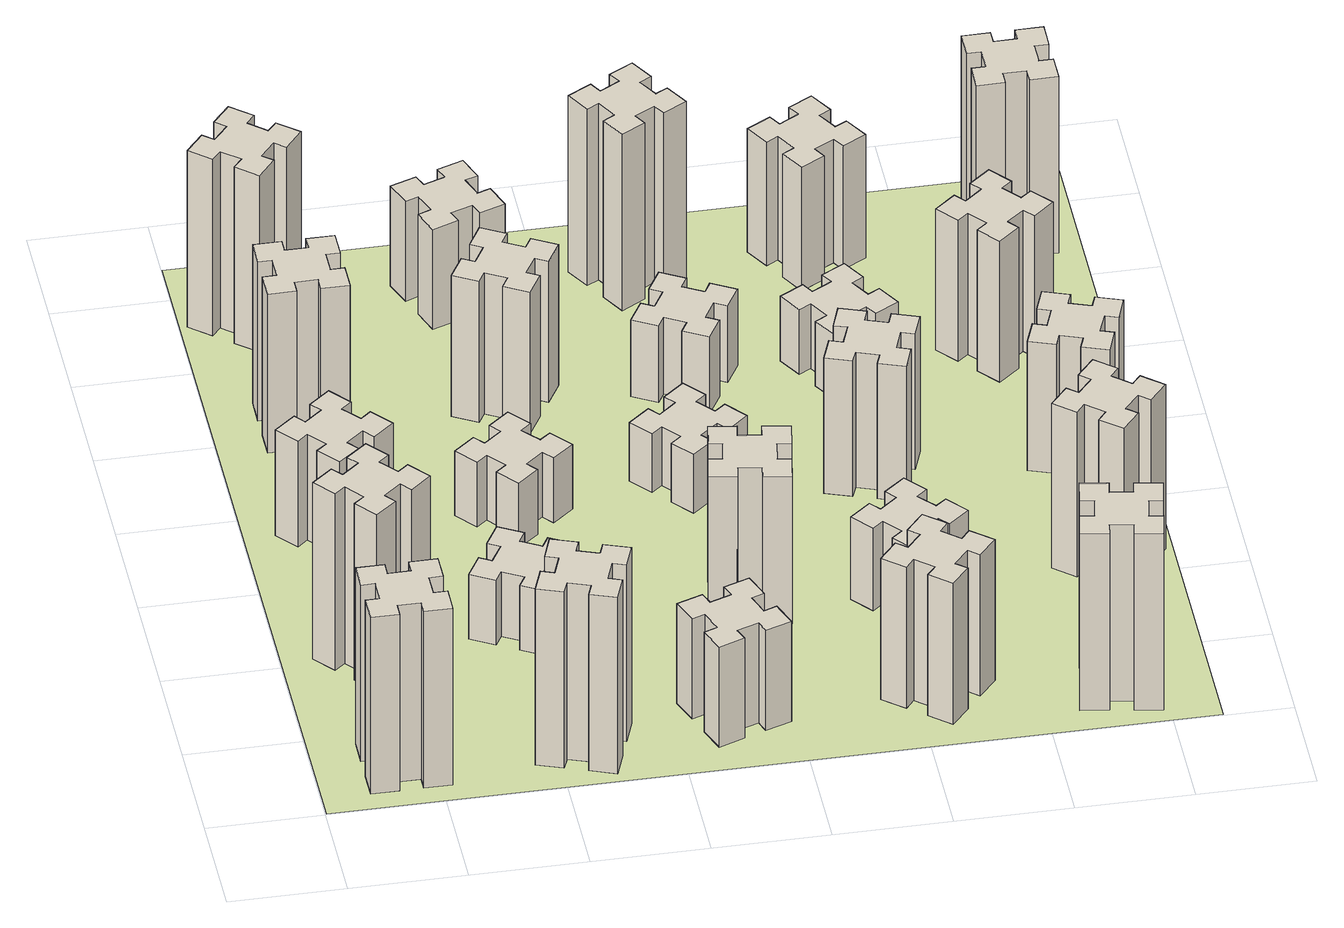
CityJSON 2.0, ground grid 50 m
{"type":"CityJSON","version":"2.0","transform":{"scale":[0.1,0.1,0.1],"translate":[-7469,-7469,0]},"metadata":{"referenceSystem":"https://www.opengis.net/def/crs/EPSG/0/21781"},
"CityObjects":{
"building1":{"type":"Building","attributes":{"class":"1000","function":"1000","usage":"1000","yearOfConstruction":2016,"roofType":"1000","measuredHeight":90,"storeysAboveGround":30,"storeysBelowGround":0},"geometry":[{"type":"Solid","lod":"1","boundaries":[[[[0,1,2,3,4,5,6,7,8,9,10,11,12,13,14,15,16,17,18,19]],[[17,16,20,21]],[[16,15,22,20]],[[15,14,23,22]],[[14,13,24,23]],[[13,12,25,24]],[[12,11,26,25]],[[11,10,27,26]],[[10,9,28,27]],[[9,8,29,28]],[[8,7,30,29]],[[7,6,31,30]],[[6,5,32,31]],[[5,4,33,32]],[[4,3,34,33]],[[3,2,35,34]],[[2,1,36,35]],[[1,0,37,36]],[[0,19,38,37]],[[19,18,39,38]],[[18,17,21,39]],[[24,25,26,27,28,29,30,31,32,33,34,35,36,37,38,39,21,20,22,23]]]]}]},
"building2":{"type":"Building","attributes":{"class":"1000","function":"1000","usage":"1000","yearOfConstruction":2016,"roofType":"1000","measuredHeight":90,"storeysAboveGround":30,"storeysBelowGround":0},"geometry":[{"type":"Solid","lod":"1","boundaries":[[[[40,41,42,43,44,45,46,47,48,49,50,51,52,53,54,55,56,57,58,59]],[[57,56,60,61]],[[56,55,62,60]],[[55,54,63,62]],[[54,53,64,63]],[[53,52,65,64]],[[52,51,66,65]],[[51,50,67,66]],[[50,49,68,67]],[[49,48,69,68]],[[48,47,70,69]],[[47,46,71,70]],[[46,45,72,71]],[[45,44,73,72]],[[44,43,74,73]],[[43,42,75,74]],[[42,41,76,75]],[[41,40,77,76]],[[40,59,78,77]],[[59,58,79,78]],[[58,57,61,79]],[[64,65,66,67,68,69,70,71,72,73,74,75,76,77,78,79,61,60,62,63]]]]}]},
"building3":{"type":"Building","attributes":{"class":"1000","function":"1000","usage":"1000","yearOfConstruction":2016,"roofType":"1000","measuredHeight":54,"storeysAboveGround":30,"storeysBelowGround":0},"geometry":[{"type":"Solid","lod":"1","boundaries":[[[[80,81,82,83,84,85,86,87,88,89,90,91,92,93,94,95,96,97,98,99]],[[97,96,100,101]],[[96,95,102,100]],[[95,94,103,102]],[[94,93,104,103]],[[93,92,105,104]],[[92,91,106,105]],[[91,90,107,106]],[[90,89,108,107]],[[89,88,109,108]],[[88,87,110,109]],[[87,86,111,110]],[[86,85,112,111]],[[85,84,113,112]],[[84,83,114,113]],[[83,82,115,114]],[[82,81,116,115]],[[81,80,117,116]],[[80,99,118,117]],[[99,98,119,118]],[[98,97,101,119]],[[104,105,106,107,108,109,110,111,112,113,114,115,116,117,118,119,101,100,102,103]]]]}]},
"building4":{"type":"Building","attributes":{"class":"1000","function":"1000","usage":"1000","yearOfConstruction":2016,"roofType":"1000","measuredHeight":81,"storeysAboveGround":30,"storeysBelowGround":0},"geometry":[{"type":"Solid","lod":"1","boundaries":[[[[120,121,122,123,124,125,126,127,128,129,130,131,132,133,134,135,136,137,138,139]],[[137,136,140,141]],[[136,135,142,140]],[[135,134,143,142]],[[134,133,144,143]],[[133,132,145,144]],[[132,131,146,145]],[[131,130,147,146]],[[130,129,148,147]],[[129,128,149,148]],[[128,127,150,149]],[[127,126,151,150]],[[126,125,152,151]],[[125,124,153,152]],[[124,123,154,153]],[[123,122,155,154]],[[122,121,156,155]],[[121,120,157,156]],[[120,139,158,157]],[[139,138,159,158]],[[138,137,141,159]],[[144,145,146,147,148,149,150,151,152,153,154,155,156,157,158,159,141,140,142,143]]]]}]},
"building5":{"type":"Building","attributes":{"class":"1000","function":"1000","usage":"1000","yearOfConstruction":2016,"roofType":"1000","measuredHeight":90,"storeysAboveGround":30,"storeysBelowGround":0},"geometry":[{"type":"Solid","lod":"1","boundaries":[[[[160,161,162,163,164,165,166,167,168,169,170,171,172,173,174,175,176,177,178,179]],[[177,176,180,181]],[[176,175,182,180]],[[175,174,183,182]],[[174,173,184,183]],[[173,172,185,184]],[[172,171,186,185]],[[171,170,187,186]],[[170,169,188,187]],[[169,168,189,188]],[[168,167,190,189]],[[167,166,191,190]],[[166,165,192,191]],[[165,164,193,192]],[[164,163,194,193]],[[163,162,195,194]],[[162,161,196,195]],[[161,160,197,196]],[[160,179,198,197]],[[179,178,199,198]],[[178,177,181,199]],[[184,185,186,187,188,189,190,191,192,193,194,195,196,197,198,199,181,180,182,183]]]]}]},
"building6":{"type":"Building","attributes":{"class":"1000","function":"1000","usage":"1000","yearOfConstruction":2016,"roofType":"1000","measuredHeight":90,"storeysAboveGround":30,"storeysBelowGround":0},"geometry":[{"type":"Solid","lod":"1","boundaries":[[[[200,201,202,203,204,205,206,207,208,209,210,211,212,213,214,215,216,217,218,219]],[[217,216,220,221]],[[216,215,222,220]],[[215,214,223,222]],[[214,213,224,223]],[[213,212,225,224]],[[212,211,226,225]],[[211,210,227,226]],[[210,209,228,227]],[[209,208,229,228]],[[208,207,230,229]],[[207,206,231,230]],[[206,205,232,231]],[[205,204,233,232]],[[204,203,234,233]],[[203,202,235,234]],[[202,201,236,235]],[[201,200,237,236]],[[200,219,238,237]],[[219,218,239,238]],[[218,217,221,239]],[[224,225,226,227,228,229,230,231,232,233,234,235,236,237,238,239,221,220,222,223]]]]}]},
"building7":{"type":"Building","attributes":{"class":"1000","function":"1000","usage":"1000","yearOfConstruction":2016,"roofType":"1000","measuredHeight":33,"storeysAboveGround":30,"storeysBelowGround":0},"geometry":[{"type":"Solid","lod":"1","boundaries":[[[[240,241,242,243,244,245,246,247,248,249,250,251,252,253,254,255,256,257,258,259]],[[257,256,260,261]],[[256,255,262,260]],[[255,254,263,262]],[[254,253,264,263]],[[253,252,265,264]],[[252,251,266,265]],[[251,250,267,266]],[[250,249,268,267]],[[249,248,269,268]],[[248,247,270,269]],[[247,246,271,270]],[[246,245,272,271]],[[245,244,273,272]],[[244,243,274,273]],[[243,242,275,274]],[[242,241,276,275]],[[241,240,277,276]],[[240,259,278,277]],[[259,258,279,278]],[[258,257,261,279]],[[264,265,266,267,268,269,270,271,272,273,274,275,276,277,278,279,261,260,262,263]]]]}]},
"building8":{"type":"Building","attributes":{"class":"1000","function":"1000","usage":"1000","yearOfConstruction":2016,"roofType":"1000","measuredHeight":33,"storeysAboveGround":30,"storeysBelowGround":0},"geometry":[{"type":"Solid","lod":"1","boundaries":[[[[280,281,282,283,284,285,286,287,288,289,290,291,292,293,294,295,296,297,298,299]],[[297,296,300,301]],[[296,295,302,300]],[[295,294,303,302]],[[294,293,304,303]],[[293,292,305,304]],[[292,291,306,305]],[[291,290,307,306]],[[290,289,308,307]],[[289,288,309,308]],[[288,287,310,309]],[[287,286,311,310]],[[286,285,312,311]],[[285,284,313,312]],[[284,283,314,313]],[[283,282,315,314]],[[282,281,316,315]],[[281,280,317,316]],[[280,299,318,317]],[[299,298,319,318]],[[298,297,301,319]],[[304,305,306,307,308,309,310,311,312,313,314,315,316,317,318,319,301,300,302,303]]]]}]},
"building9":{"type":"Building","attributes":{"class":"1000","function":"1000","usage":"1000","yearOfConstruction":2016,"roofType":"1000","measuredHeight":51,"storeysAboveGround":30,"storeysBelowGround":0},"geometry":[{"type":"Solid","lod":"1","boundaries":[[[[320,321,322,323,324,325,326,327,328,329,330,331,332,333,334,335,336,337,338,339]],[[337,336,340,341]],[[336,335,342,340]],[[335,334,343,342]],[[334,333,344,343]],[[333,332,345,344]],[[332,331,346,345]],[[331,330,347,346]],[[330,329,348,347]],[[329,328,349,348]],[[328,327,350,349]],[[327,326,351,350]],[[326,325,352,351]],[[325,324,353,352]],[[324,323,354,353]],[[323,322,355,354]],[[322,321,356,355]],[[321,320,357,356]],[[320,339,358,357]],[[339,338,359,358]],[[338,337,341,359]],[[344,345,346,347,348,349,350,351,352,353,354,355,356,357,358,359,341,340,342,343]]]]}]},
"building10":{"type":"Building","attributes":{"class":"1000","function":"1000","usage":"1000","yearOfConstruction":2016,"roofType":"1000","measuredHeight":72,"storeysAboveGround":30,"storeysBelowGround":0},"geometry":[{"type":"Solid","lod":"1","boundaries":[[[[360,361,362,363,364,365,366,367,368,369,370,371,372,373,374,375,376,377,378,379]],[[377,376,380,381]],[[376,375,382,380]],[[375,374,383,382]],[[374,373,384,383]],[[373,372,385,384]],[[372,371,386,385]],[[371,370,387,386]],[[370,369,388,387]],[[369,368,389,388]],[[368,367,390,389]],[[367,366,391,390]],[[366,365,392,391]],[[365,364,393,392]],[[364,363,394,393]],[[363,362,395,394]],[[362,361,396,395]],[[361,360,397,396]],[[360,379,398,397]],[[379,378,399,398]],[[378,377,381,399]],[[384,385,386,387,388,389,390,391,392,393,394,395,396,397,398,399,381,380,382,383]]]]}]},
"building11":{"type":"Building","attributes":{"class":"1000","function":"1000","usage":"1000","yearOfConstruction":2016,"roofType":"1000","measuredHeight":51,"storeysAboveGround":30,"storeysBelowGround":0},"geometry":[{"type":"Solid","lod":"1","boundaries":[[[[400,401,402,403,404,405,406,407,408,409,410,411,412,413,414,415,416,417,418,419]],[[417,416,420,421]],[[416,415,422,420]],[[415,414,423,422]],[[414,413,424,423]],[[413,412,425,424]],[[412,411,426,425]],[[411,410,427,426]],[[410,409,428,427]],[[409,408,429,428]],[[408,407,430,429]],[[407,406,431,430]],[[406,405,432,431]],[[405,404,433,432]],[[404,403,434,433]],[[403,402,435,434]],[[402,401,436,435]],[[401,400,437,436]],[[400,419,438,437]],[[419,418,439,438]],[[418,417,421,439]],[[424,425,426,427,428,429,430,431,432,433,434,435,436,437,438,439,421,420,422,423]]]]}]},
"building12":{"type":"Building","attributes":{"class":"1000","function":"1000","usage":"1000","yearOfConstruction":2016,"roofType":"1000","measuredHeight":75,"storeysAboveGround":30,"storeysBelowGround":0},"geometry":[{"type":"Solid","lod":"1","boundaries":[[[[440,441,442,443,444,445,446,447,448,449,450,451,452,453,454,455,456,457,458,459]],[[457,456,460,461]],[[456,455,462,460]],[[455,454,463,462]],[[454,453,464,463]],[[453,452,465,464]],[[452,451,466,465]],[[451,450,467,466]],[[450,449,468,467]],[[449,448,469,468]],[[448,447,470,469]],[[447,446,471,470]],[[446,445,472,471]],[[445,444,473,472]],[[444,443,474,473]],[[443,442,475,474]],[[442,441,476,475]],[[441,440,477,476]],[[440,459,478,477]],[[459,458,479,478]],[[458,457,461,479]],[[464,465,466,467,468,469,470,471,472,473,474,475,476,477,478,479,461,460,462,463]]]]}]},
"building13":{"type":"Building","attributes":{"class":"1000","function":"1000","usage":"1000","yearOfConstruction":2016,"roofType":"1000","measuredHeight":30,"storeysAboveGround":30,"storeysBelowGround":0},"geometry":[{"type":"Solid","lod":"1","boundaries":[[[[480,481,482,483,484,485,486,487,488,489,490,491,492,493,494,495,496,497,498,499]],[[497,496,500,501]],[[496,495,502,500]],[[495,494,503,502]],[[494,493,504,503]],[[493,492,505,504]],[[492,491,506,505]],[[491,490,507,506]],[[490,489,508,507]],[[489,488,509,508]],[[488,487,510,509]],[[487,486,511,510]],[[486,485,512,511]],[[485,484,513,512]],[[484,483,514,513]],[[483,482,515,514]],[[482,481,516,515]],[[481,480,517,516]],[[480,499,518,517]],[[499,498,519,518]],[[498,497,501,519]],[[504,505,506,507,508,509,510,511,512,513,514,515,516,517,518,519,501,500,502,503]]]]}]},
"building14":{"type":"Building","attributes":{"class":"1000","function":"1000","usage":"1000","yearOfConstruction":2016,"roofType":"1000","measuredHeight":72,"storeysAboveGround":30,"storeysBelowGround":0},"geometry":[{"type":"Solid","lod":"1","boundaries":[[[[520,521,522,523,524,525,526,527,528,529,530,531,532,533,534,535,536,537,538,539]],[[537,536,540,541]],[[536,535,542,540]],[[535,534,543,542]],[[534,533,544,543]],[[533,532,545,544]],[[532,531,546,545]],[[531,530,547,546]],[[530,529,548,547]],[[529,528,549,548]],[[528,527,550,549]],[[527,526,551,550]],[[526,525,552,551]],[[525,524,553,552]],[[524,523,554,553]],[[523,522,555,554]],[[522,521,556,555]],[[521,520,557,556]],[[520,539,558,557]],[[539,538,559,558]],[[538,537,541,559]],[[544,545,546,547,548,549,550,551,552,553,554,555,556,557,558,559,541,540,542,543]]]]}]},
"building15":{"type":"Building","attributes":{"class":"1000","function":"1000","usage":"1000","yearOfConstruction":2016,"roofType":"1000","measuredHeight":39,"storeysAboveGround":30,"storeysBelowGround":0},"geometry":[{"type":"Solid","lod":"1","boundaries":[[[[560,561,562,563,564,565,566,567,568,569,570,571,572,573,574,575,576,577,578,579]],[[577,576,580,581]],[[576,575,582,580]],[[575,574,583,582]],[[574,573,584,583]],[[573,572,585,584]],[[572,571,586,585]],[[571,570,587,586]],[[570,569,588,587]],[[569,568,589,588]],[[568,567,590,589]],[[567,566,591,590]],[[566,565,592,591]],[[565,564,593,592]],[[564,563,594,593]],[[563,562,595,594]],[[562,561,596,595]],[[561,560,597,596]],[[560,579,598,597]],[[579,578,599,598]],[[578,577,581,599]],[[584,585,586,587,588,589,590,591,592,593,594,595,596,597,598,599,581,580,582,583]]]]}]},
"building16":{"type":"Building","attributes":{"class":"1000","function":"1000","usage":"1000","yearOfConstruction":2016,"roofType":"1000","measuredHeight":90,"storeysAboveGround":30,"storeysBelowGround":0},"geometry":[{"type":"Solid","lod":"1","boundaries":[[[[600,601,602,603,604,605,606,607,608,609,610,611,612,613,614,615,616,617,618,619]],[[617,616,620,621]],[[616,615,622,620]],[[615,614,623,622]],[[614,613,624,623]],[[613,612,625,624]],[[612,611,626,625]],[[611,610,627,626]],[[610,609,628,627]],[[609,608,629,628]],[[608,607,630,629]],[[607,606,631,630]],[[606,605,632,631]],[[605,604,633,632]],[[604,603,634,633]],[[603,602,635,634]],[[602,601,636,635]],[[601,600,637,636]],[[600,619,638,637]],[[619,618,639,638]],[[618,617,621,639]],[[624,625,626,627,628,629,630,631,632,633,634,635,636,637,638,639,621,620,622,623]]]]}]},
"building17":{"type":"Building","attributes":{"class":"1000","function":"1000","usage":"1000","yearOfConstruction":2016,"roofType":"1000","measuredHeight":42,"storeysAboveGround":30,"storeysBelowGround":0},"geometry":[{"type":"Solid","lod":"1","boundaries":[[[[640,641,642,643,644,645,646,647,648,649,650,651,652,653,654,655,656,657,658,659]],[[657,656,660,661]],[[656,655,662,660]],[[655,654,663,662]],[[654,653,664,663]],[[653,652,665,664]],[[652,651,666,665]],[[651,650,667,666]],[[650,649,668,667]],[[649,648,669,668]],[[648,647,670,669]],[[647,646,671,670]],[[646,645,672,671]],[[645,644,673,672]],[[644,643,674,673]],[[643,642,675,674]],[[642,641,676,675]],[[641,640,677,676]],[[640,659,678,677]],[[659,658,679,678]],[[658,657,661,679]],[[664,665,666,667,668,669,670,671,672,673,674,675,676,677,678,679,661,660,662,663]]]]}]},
"building18":{"type":"Building","attributes":{"class":"1000","function":"1000","usage":"1000","yearOfConstruction":2016,"roofType":"1000","measuredHeight":69,"storeysAboveGround":30,"storeysBelowGround":0},"geometry":[{"type":"Solid","lod":"1","boundaries":[[[[680,681,682,683,684,685,686,687,688,689,690,691,692,693,694,695,696,697,698,699]],[[697,696,700,701]],[[696,695,702,700]],[[695,694,703,702]],[[694,693,704,703]],[[693,692,705,704]],[[692,691,706,705]],[[691,690,707,706]],[[690,689,708,707]],[[689,688,709,708]],[[688,687,710,709]],[[687,686,711,710]],[[686,685,712,711]],[[685,684,713,712]],[[684,683,714,713]],[[683,682,715,714]],[[682,681,716,715]],[[681,680,717,716]],[[680,699,718,717]],[[699,698,719,718]],[[698,697,701,719]],[[704,705,706,707,708,709,710,711,712,713,714,715,716,717,718,719,701,700,702,703]]]]}]},
"building19":{"type":"Building","attributes":{"class":"1000","function":"1000","usage":"1000","yearOfConstruction":2016,"roofType":"1000","measuredHeight":33,"storeysAboveGround":30,"storeysBelowGround":0},"geometry":[{"type":"Solid","lod":"1","boundaries":[[[[720,721,722,723,724,725,726,727,728,729,730,731,732,733,734,735,736,737,738,739]],[[737,736,740,741]],[[736,735,742,740]],[[735,734,743,742]],[[734,733,744,743]],[[733,732,745,744]],[[732,731,746,745]],[[731,730,747,746]],[[730,729,748,747]],[[729,728,749,748]],[[728,727,750,749]],[[727,726,751,750]],[[726,725,752,751]],[[725,724,753,752]],[[724,723,754,753]],[[723,722,755,754]],[[722,721,756,755]],[[721,720,757,756]],[[720,739,758,757]],[[739,738,759,758]],[[738,737,741,759]],[[744,745,746,747,748,749,750,751,752,753,754,755,756,757,758,759,741,740,742,743]]]]}]},
"building20":{"type":"Building","attributes":{"class":"1000","function":"1000","usage":"1000","yearOfConstruction":2016,"roofType":"1000","measuredHeight":90,"storeysAboveGround":30,"storeysBelowGround":0},"geometry":[{"type":"Solid","lod":"1","boundaries":[[[[760,761,762,763,764,765,766,767,768,769,770,771,772,773,774,775,776,777,778,779]],[[777,776,780,781]],[[776,775,782,780]],[[775,774,783,782]],[[774,773,784,783]],[[773,772,785,784]],[[772,771,786,785]],[[771,770,787,786]],[[770,769,788,787]],[[769,768,789,788]],[[768,767,790,789]],[[767,766,791,790]],[[766,765,792,791]],[[765,764,793,792]],[[764,763,794,793]],[[763,762,795,794]],[[762,761,796,795]],[[761,760,797,796]],[[760,779,798,797]],[[779,778,799,798]],[[778,777,781,799]],[[784,785,786,787,788,789,790,791,792,793,794,795,796,797,798,799,781,780,782,783]]]]}]},
"building21":{"type":"Building","attributes":{"class":"1000","function":"1000","usage":"1000","yearOfConstruction":2016,"roofType":"1000","measuredHeight":63,"storeysAboveGround":30,"storeysBelowGround":0},"geometry":[{"type":"Solid","lod":"1","boundaries":[[[[800,801,802,803,804,805,806,807,808,809,810,811,812,813,814,815,816,817,818,819]],[[817,816,820,821]],[[816,815,822,820]],[[815,814,823,822]],[[814,813,824,823]],[[813,812,825,824]],[[812,811,826,825]],[[811,810,827,826]],[[810,809,828,827]],[[809,808,829,828]],[[808,807,830,829]],[[807,806,831,830]],[[806,805,832,831]],[[805,804,833,832]],[[804,803,834,833]],[[803,802,835,834]],[[802,801,836,835]],[[801,800,837,836]],[[800,819,838,837]],[[819,818,839,838]],[[818,817,821,839]],[[824,825,826,827,828,829,830,831,832,833,834,835,836,837,838,839,821,820,822,823]]]]}]},
"building22":{"type":"Building","attributes":{"class":"1000","function":"1000","usage":"1000","yearOfConstruction":2016,"roofType":"1000","measuredHeight":84,"storeysAboveGround":30,"storeysBelowGround":0},"geometry":[{"type":"Solid","lod":"1","boundaries":[[[[840,841,842,843,844,845,846,847,848,849,850,851,852,853,854,855,856,857,858,859]],[[857,856,860,861]],[[856,855,862,860]],[[855,854,863,862]],[[854,853,864,863]],[[853,852,865,864]],[[852,851,866,865]],[[851,850,867,866]],[[850,849,868,867]],[[849,848,869,868]],[[848,847,870,869]],[[847,846,871,870]],[[846,845,872,871]],[[845,844,873,872]],[[844,843,874,873]],[[843,842,875,874]],[[842,841,876,875]],[[841,840,877,876]],[[840,859,878,877]],[[859,858,879,878]],[[858,857,861,879]],[[864,865,866,867,868,869,870,871,872,873,874,875,876,877,878,879,861,860,862,863]]]]}]},
"building23":{"type":"Building","attributes":{"class":"1000","function":"1000","usage":"1000","yearOfConstruction":2016,"roofType":"1000","measuredHeight":66,"storeysAboveGround":30,"storeysBelowGround":0},"geometry":[{"type":"Solid","lod":"1","boundaries":[[[[880,881,882,883,884,885,886,887,888,889,890,891,892,893,894,895,896,897,898,899]],[[897,896,900,901]],[[896,895,902,900]],[[895,894,903,902]],[[894,893,904,903]],[[893,892,905,904]],[[892,891,906,905]],[[891,890,907,906]],[[890,889,908,907]],[[889,888,909,908]],[[888,887,910,909]],[[887,886,911,910]],[[886,885,912,911]],[[885,884,913,912]],[[884,883,914,913]],[[883,882,915,914]],[[882,881,916,915]],[[881,880,917,916]],[[880,899,918,917]],[[899,898,919,918]],[[898,897,901,919]],[[904,905,906,907,908,909,910,911,912,913,914,915,916,917,918,919,901,900,902,903]]]]}]},
"building24":{"type":"Building","attributes":{"class":"1000","function":"1000","usage":"1000","yearOfConstruction":2016,"roofType":"1000","measuredHeight":72,"storeysAboveGround":30,"storeysBelowGround":0},"geometry":[{"type":"Solid","lod":"1","boundaries":[[[[920,921,922,923,924,925,926,927,928,929,930,931,932,933,934,935,936,937,938,939]],[[937,936,940,941]],[[936,935,942,940]],[[935,934,943,942]],[[934,933,944,943]],[[933,932,945,944]],[[932,931,946,945]],[[931,930,947,946]],[[930,929,948,947]],[[929,928,949,948]],[[928,927,950,949]],[[927,926,951,950]],[[926,925,952,951]],[[925,924,953,952]],[[924,923,954,953]],[[923,922,955,954]],[[922,921,956,955]],[[921,920,957,956]],[[920,939,958,957]],[[939,938,959,958]],[[938,937,941,959]],[[944,945,946,947,948,949,950,951,952,953,954,955,956,957,958,959,941,940,942,943]]]]}]},
"building25":{"type":"Building","attributes":{"class":"1000","function":"1000","usage":"1000","yearOfConstruction":2016,"roofType":"1000","measuredHeight":90,"storeysAboveGround":30,"storeysBelowGround":0},"geometry":[{"type":"Solid","lod":"1","boundaries":[[[[960,961,962,963,964,965,966,967,968,969,970,971,972,973,974,975,976,977,978,979]],[[977,976,980,981]],[[976,975,982,980]],[[975,974,983,982]],[[974,973,984,983]],[[973,972,985,984]],[[972,971,986,985]],[[971,970,987,986]],[[970,969,988,987]],[[969,968,989,988]],[[968,967,990,989]],[[967,966,991,990]],[[966,965,992,991]],[[965,964,993,992]],[[964,963,994,993]],[[963,962,995,994]],[[962,961,996,995]],[[961,960,997,996]],[[960,979,998,997]],[[979,978,999,998]],[[978,977,981,999]],[[984,985,986,987,988,989,990,991,992,993,994,995,996,997,998,999,981,980,982,983]]]]}]},
"landuse1":{"type":"LandUse","attributes":{"name":"plot1","function":"1010"},"geometry":[{"type":"MultiSurface","lod":"1","boundaries":[[[1000,1001,1002,1003]]]}]}
},
"vertices":[
[265,325,0],[265,225,0],[205,225,0],[205,105,0],[325,105,0],[325,165,0],[425,165,0],[425,105,0],[545,105,0],[545,225,0],[485,225,0],[485,325,0],[545,325,0],[545,445,0],[425,445,0],[425,385,0],[325,385,0],[325,445,0],[205,445,0],[205,325,0],[325,385,900],[325,445,900],[425,385,900],[425,445,900],[545,445,900],[545,325,900],[485,325,900],[485,225,900],[545,225,900],[545,105,900],[425,105,900],[425,165,900],[325,165,900],[325,105,900],[205,105,900],[205,225,900],[265,225,900],[265,325,900],[205,325,900],[205,445,900],
[492,1048,0],[427,1124,0],[473,1163,0],[396,1255,0],[304,1178,0],[343,1132,0],[266,1067,0],[228,1113,0],[136,1036,0],[213,944,0],[259,983,0],[323,906,0],[277,868,0],[354,776,0],[446,853,0],[408,899,0],[484,963,0],[523,917,0],[615,994,0],[538,1086,0],[484,963,900],[523,917,900],[408,899,900],[446,853,900],[354,776,900],[277,868,900],[323,906,900],[259,983,900],[213,944,900],[136,1036,900],[228,1113,900],[266,1067,900],[343,1132,900],[304,1178,900],[396,1255,900],[473,1163,900],[427,1124,900],[492,1048,900],[538,1086,900],[615,994,900],
[492,1888,0],[427,1964,0],[473,2003,0],[396,2095,0],[304,2018,0],[343,1972,0],[266,1907,0],[228,1953,0],[136,1876,0],[213,1784,0],[259,1823,0],[323,1746,0],[277,1708,0],[354,1616,0],[446,1693,0],[408,1739,0],[484,1803,0],[523,1757,0],[615,1834,0],[538,1926,0],[484,1803,540],[523,1757,540],[408,1739,540],[446,1693,540],[354,1616,540],[277,1708,540],[323,1746,540],[259,1823,540],[213,1784,540],[136,1876,540],[228,1953,540],[266,1907,540],[343,1972,540],[304,2018,540],[396,2095,540],[473,2003,540],[427,1964,540],[492,1888,540],[538,1926,540],[615,1834,540],
[485,2545,0],[485,2645,0],[545,2645,0],[545,2765,0],[425,2765,0],[425,2705,0],[325,2705,0],[325,2765,0],[205,2765,0],[205,2645,0],[265,2645,0],[265,2545,0],[205,2545,0],[205,2425,0],[325,2425,0],[325,2485,0],[425,2485,0],[425,2425,0],[545,2425,0],[545,2545,0],[425,2485,810],[425,2425,810],[325,2485,810],[325,2425,810],[205,2425,810],[205,2545,810],[265,2545,810],[265,2645,810],[205,2645,810],[205,2765,810],[325,2765,810],[325,2705,810],[425,2705,810],[425,2765,810],[545,2765,810],[545,2645,810],[485,2645,810],[485,2545,810],[545,2545,810],[545,2425,810],
[1029,360,0],[995,266,0],[939,287,0],[897,174,0],[1010,133,0],[1031,189,0],[1125,155,0],[1104,99,0],[1217,57,0],[1258,170,0],[1202,191,0],[1236,285,0],[1292,264,0],[1333,377,0],[1220,418,0],[1200,362,0],[1106,396,0],[1127,452,0],[1014,493,0],[973,380,0],[1106,396,900],[1127,452,900],[1200,362,900],[1220,418,900],[1333,377,900],[1292,264,900],[1236,285,900],[1202,191,900],[1258,170,900],[1217,57,900],[1104,99,900],[1125,155,900],[1031,189,900],[1010,133,900],[897,174,900],[939,287,900],[995,266,900],[1029,360,900],[973,380,900],[1014,493,900],
[384,3387,0],[308,3452,0],[346,3498,0],[254,3575,0],[177,3483,0],[223,3444,0],[159,3368,0],[113,3406,0],[36,3314,0],[128,3237,0],[166,3283,0],[243,3219,0],[204,3173,0],[296,3096,0],[373,3188,0],[327,3226,0],[392,3303,0],[438,3264,0],[515,3356,0],[423,3433,0],[392,3303,900],[438,3264,900],[327,3226,900],[373,3188,900],[296,3096,900],[204,3173,900],[243,3219,900],[166,3283,900],[128,3237,900],[36,3314,900],[113,3406,900],[159,3368,900],[223,3444,900],[177,3483,900],[254,3575,900],[346,3498,900],[308,3452,900],[384,3387,900],[423,3433,900],[515,3356,900],
[1086,1017,0],[1136,1104,0],[1188,1074,0],[1248,1178,0],[1144,1238,0],[1114,1186,0],[1027,1236,0],[1057,1288,0],[953,1348,0],[893,1244,0],[945,1214,0],[895,1127,0],[843,1157,0],[783,1053,0],[887,993,0],[917,1045,0],[1004,995,0],[974,943,0],[1078,883,0],[1138,987,0],[1004,995,330],[974,943,330],[917,1045,330],[887,993,330],[783,1053,330],[843,1157,330],[895,1127,330],[945,1214,330],[893,1244,330],[953,1348,330],[1057,1288,330],[1027,1236,330],[1114,1186,330],[1144,1238,330],[1248,1178,330],[1188,1074,330],[1136,1104,330],[1086,1017,330],[1138,987,330],[1078,883,330],
[1083,1972,0],[1006,1907,0],[968,1953,0],[876,1876,0],[953,1784,0],[999,1823,0],[1063,1746,0],[1017,1708,0],[1094,1616,0],[1186,1693,0],[1148,1739,0],[1224,1803,0],[1263,1757,0],[1355,1834,0],[1278,1926,0],[1232,1888,0],[1167,1964,0],[1213,2003,0],[1136,2095,0],[1044,2018,0],[1167,1964,330],[1213,2003,330],[1232,1888,330],[1278,1926,330],[1355,1834,330],[1263,1757,330],[1224,1803,330],[1148,1739,330],[1186,1693,330],[1094,1616,330],[1017,1708,330],[1063,1746,330],[999,1823,330],[953,1784,330],[876,1876,330],[968,1953,330],[1006,1907,330],[1083,1972,330],[1044,2018,330],[1136,2095,330],
[1765,496,0],[1671,462,0],[1650,518,0],[1537,477,0],[1579,364,0],[1635,385,0],[1669,291,0],[1613,270,0],[1654,157,0],[1767,199,0],[1746,255,0],[1840,289,0],[1860,233,0],[1973,274,0],[1932,387,0],[1876,366,0],[1842,460,0],[1898,480,0],[1857,593,0],[1744,552,0],[1842,460,510],[1898,480,510],[1876,366,510],[1932,387,510],[1973,274,510],[1860,233,510],[1840,289,510],[1746,255,510],[1767,199,510],[1654,157,510],[1613,270,510],[1669,291,510],[1635,385,510],[1579,364,510],[1537,477,510],[1650,518,510],[1671,462,510],[1765,496,510],[1744,552,510],[1857,593,510],
[1314,2666,0],[1227,2716,0],[1257,2768,0],[1153,2828,0],[1093,2724,0],[1145,2694,0],[1095,2607,0],[1043,2637,0],[983,2533,0],[1087,2473,0],[1117,2525,0],[1204,2475,0],[1174,2423,0],[1278,2363,0],[1338,2467,0],[1286,2497,0],[1336,2584,0],[1388,2554,0],[1448,2658,0],[1344,2718,0],[1336,2584,720],[1388,2554,720],[1286,2497,720],[1338,2467,720],[1278,2363,720],[1174,2423,720],[1204,2475,720],[1117,2525,720],[1087,2473,720],[983,2533,720],[1043,2637,720],[1095,2607,720],[1145,2694,720],[1093,2724,720],[1153,2828,720],[1257,2768,720],[1227,2716,720],[1314,2666,720],[1344,2718,720],[1448,2658,720],
[1125,3456,0],[1031,3422,0],[1010,3478,0],[897,3437,0],[939,3324,0],[995,3345,0],[1029,3251,0],[973,3230,0],[1014,3117,0],[1127,3159,0],[1106,3215,0],[1200,3249,0],[1220,3193,0],[1333,3234,0],[1292,3347,0],[1236,3326,0],[1202,3420,0],[1258,3440,0],[1217,3553,0],[1104,3512,0],[1202,3420,510],[1258,3440,510],[1236,3326,510],[1292,3347,510],[1333,3234,510],[1220,3193,510],[1200,3249,510],[1106,3215,510],[1127,3159,510],[1014,3117,510],[973,3230,510],[1029,3251,510],[995,3345,510],[939,3324,510],[897,3437,510],[1010,3478,510],[1031,3422,510],[1125,3456,510],[1104,3512,510],[1217,3553,510],
[2055,1047,0],[2072,1145,0],[2131,1135,0],[2152,1253,0],[2034,1274,0],[2024,1215,0],[1925,1232,0],[1936,1291,0],[1817,1312,0],[1797,1194,0],[1856,1184,0],[1838,1085,0],[1779,1096,0],[1758,977,0],[1877,957,0],[1887,1016,0],[1985,998,0],[1975,939,0],[2093,918,0],[2114,1037,0],[1985,998,750],[1975,939,750],[1887,1016,750],[1877,957,750],[1758,977,750],[1779,1096,750],[1838,1085,750],[1856,1184,750],[1797,1194,750],[1817,1312,750],[1936,1291,750],[1925,1232,750],[2024,1215,750],[2034,1274,750],[2152,1253,750],[2131,1135,750],[2072,1145,750],[2055,1047,750],[2114,1037,750],[2093,918,750],
[1972,1988,0],[1907,2064,0],[1953,2103,0],[1876,2195,0],[1784,2118,0],[1823,2072,0],[1746,2007,0],[1708,2053,0],[1616,1976,0],[1693,1884,0],[1739,1923,0],[1803,1846,0],[1757,1808,0],[1834,1716,0],[1926,1793,0],[1888,1839,0],[1964,1903,0],[2003,1857,0],[2095,1934,0],[2018,2026,0],[1964,1903,300],[2003,1857,300],[1888,1839,300],[1926,1793,300],[1834,1716,300],[1757,1808,300],[1803,1846,300],[1739,1923,300],[1693,1884,300],[1616,1976,300],[1708,2053,300],[1746,2007,300],[1823,2072,300],[1784,2118,300],[1876,2195,300],[1953,2103,300],[1907,2064,300],[1972,1988,300],[2018,2026,300],[2095,1934,300],
[2486,323,0],[2563,259,0],[2524,213,0],[2616,136,0],[2693,228,0],[2647,266,0],[2712,343,0],[2758,304,0],[2835,396,0],[2743,473,0],[2704,427,0],[2628,492,0],[2666,538,0],[2574,615,0],[2497,523,0],[2543,484,0],[2479,408,0],[2433,446,0],[2356,354,0],[2448,277,0],[2479,408,720],[2433,446,720],[2543,484,720],[2497,523,720],[2574,615,720],[2666,538,720],[2628,492,720],[2704,427,720],[2743,473,720],[2835,396,720],[2758,304,720],[2712,343,720],[2647,266,720],[2693,228,720],[2616,136,720],[2524,213,720],[2563,259,720],[2486,323,720],[2448,277,720],[2356,354,720],
[2026,2497,0],[2076,2584,0],[2128,2554,0],[2188,2658,0],[2084,2718,0],[2054,2666,0],[1967,2716,0],[1997,2768,0],[1893,2828,0],[1833,2724,0],[1885,2694,0],[1835,2607,0],[1783,2637,0],[1723,2533,0],[1827,2473,0],[1857,2525,0],[1944,2475,0],[1914,2423,0],[2018,2363,0],[2078,2467,0],[1944,2475,390],[1914,2423,390],[1857,2525,390],[1827,2473,390],[1723,2533,390],[1783,2637,390],[1835,2607,390],[1885,2694,390],[1833,2724,390],[1893,2828,390],[1997,2768,390],[1967,2716,390],[2054,2666,390],[2084,2718,390],[2188,2658,390],[2128,2554,390],[2076,2584,390],[2026,2497,390],[2078,2467,390],[2018,2363,390],
[1844,3456,0],[1757,3406,0],[1727,3458,0],[1623,3398,0],[1683,3294,0],[1735,3324,0],[1785,3237,0],[1733,3207,0],[1793,3103,0],[1897,3163,0],[1867,3215,0],[1954,3265,0],[1984,3213,0],[2088,3273,0],[2028,3377,0],[1976,3347,0],[1926,3434,0],[1978,3464,0],[1918,3568,0],[1814,3508,0],[1926,3434,900],[1978,3464,900],[1976,3347,900],[2028,3377,900],[2088,3273,900],[1984,3213,900],[1954,3265,900],[1867,3215,900],[1897,3163,900],[1793,3103,900],[1733,3207,900],[1785,3237,900],[1735,3324,900],[1683,3294,900],[1623,3398,900],[1727,3458,900],[1757,3406,900],[1844,3456,900],[1814,3508,900],[1918,3568,900],
[2563,1132,0],[2486,1067,0],[2448,1113,0],[2356,1036,0],[2433,944,0],[2479,983,0],[2543,906,0],[2497,868,0],[2574,776,0],[2666,853,0],[2628,899,0],[2704,963,0],[2743,917,0],[2835,994,0],[2758,1086,0],[2712,1048,0],[2647,1124,0],[2693,1163,0],[2616,1255,0],[2524,1178,0],[2647,1124,420],[2693,1163,420],[2712,1048,420],[2758,1086,420],[2835,994,420],[2743,917,420],[2704,963,420],[2628,899,420],[2666,853,420],[2574,776,420],[2497,868,420],[2543,906,420],[2479,983,420],[2433,944,420],[2356,1036,420],[2448,1113,420],[2486,1067,420],[2563,1132,420],[2524,1178,420],[2616,1255,420],
[2682,1771,0],[2716,1865,0],[2772,1844,0],[2813,1957,0],[2700,1998,0],[2680,1942,0],[2586,1976,0],[2607,2032,0],[2494,2073,0],[2453,1960,0],[2509,1940,0],[2475,1846,0],[2419,1867,0],[2377,1754,0],[2490,1713,0],[2511,1769,0],[2605,1735,0],[2584,1679,0],[2697,1637,0],[2738,1750,0],[2605,1735,690],[2584,1679,690],[2511,1769,690],[2490,1713,690],[2377,1754,690],[2419,1867,690],[2475,1846,690],[2509,1940,690],[2453,1960,690],[2494,2073,690],[2607,2032,690],[2586,1976,690],[2680,1942,690],[2700,1998,690],[2813,1957,690],[2772,1844,690],[2716,1865,690],[2682,1771,690],[2738,1750,690],[2697,1637,690],
[2475,2584,0],[2525,2497,0],[2473,2467,0],[2533,2363,0],[2637,2423,0],[2607,2475,0],[2694,2525,0],[2724,2473,0],[2828,2533,0],[2768,2637,0],[2716,2607,0],[2666,2694,0],[2718,2724,0],[2658,2828,0],[2554,2768,0],[2584,2716,0],[2497,2666,0],[2467,2718,0],[2363,2658,0],[2423,2554,0],[2497,2666,330],[2467,2718,330],[2584,2716,330],[2554,2768,330],[2658,2828,330],[2718,2724,330],[2666,2694,330],[2716,2607,330],[2768,2637,330],[2828,2533,330],[2724,2473,330],[2694,2525,330],[2607,2475,330],[2637,2423,330],[2533,2363,330],[2473,2467,330],[2525,2497,330],[2475,2584,330],[2423,2554,330],[2363,2658,330],
[3404,375,0],[3305,392,0],[3316,451,0],[3197,472,0],[3177,354,0],[3236,344,0],[3218,245,0],[3159,256,0],[3138,137,0],[3257,117,0],[3267,176,0],[3365,158,0],[3355,99,0],[3473,78,0],[3494,197,0],[3435,207,0],[3452,305,0],[3511,295,0],[3532,413,0],[3414,434,0],[3452,305,900],[3511,295,900],[3435,207,900],[3494,197,900],[3473,78,900],[3355,99,900],[3365,158,900],[3267,176,900],[3257,117,900],[3138,137,900],[3159,256,900],[3218,245,900],[3236,344,900],[3177,354,900],[3197,472,900],[3316,451,900],[3305,392,900],[3404,375,900],[3414,434,900],[3532,413,900],
[2716,3347,0],[2666,3434,0],[2718,3464,0],[2658,3568,0],[2554,3508,0],[2584,3456,0],[2497,3406,0],[2467,3458,0],[2363,3398,0],[2423,3294,0],[2475,3324,0],[2525,3237,0],[2473,3207,0],[2533,3103,0],[2637,3163,0],[2607,3215,0],[2694,3265,0],[2724,3213,0],[2828,3273,0],[2768,3377,0],[2694,3265,630],[2724,3213,630],[2607,3215,630],[2637,3163,630],[2533,3103,630],[2473,3207,630],[2525,3237,630],[2475,3324,630],[2423,3294,630],[2363,3398,630],[2467,3458,630],[2497,3406,630],[2584,3456,630],[2554,3508,630],[2658,3568,630],[2718,3464,630],[2666,3434,630],[2716,3347,630],[2768,3377,630],[2828,3273,630],
[3487,1006,0],[3552,1083,0],[3598,1044,0],[3675,1136,0],[3583,1213,0],[3544,1167,0],[3468,1232,0],[3506,1278,0],[3414,1355,0],[3337,1263,0],[3383,1224,0],[3319,1148,0],[3273,1186,0],[3196,1094,0],[3288,1017,0],[3326,1063,0],[3403,999,0],[3364,953,0],[3456,876,0],[3533,968,0],[3403,999,840],[3364,953,840],[3326,1063,840],[3288,1017,840],[3196,1094,840],[3273,1186,840],[3319,1148,840],[3383,1224,840],[3337,1263,840],[3414,1355,840],[3506,1278,840],[3468,1232,840],[3544,1167,840],[3583,1213,840],[3675,1136,840],[3598,1044,840],[3552,1083,840],[3487,1006,840],[3533,968,840],[3456,876,840],
[3520,1942,0],[3426,1976,0],[3447,2032,0],[3334,2073,0],[3293,1960,0],[3349,1940,0],[3315,1846,0],[3259,1867,0],[3217,1754,0],[3330,1713,0],[3351,1769,0],[3445,1735,0],[3424,1679,0],[3537,1637,0],[3578,1750,0],[3522,1771,0],[3556,1865,0],[3612,1844,0],[3653,1957,0],[3540,1998,0],[3556,1865,660],[3612,1844,660],[3522,1771,660],[3578,1750,660],[3537,1637,660],[3424,1679,660],[3445,1735,660],[3351,1769,660],[3330,1713,660],[3217,1754,660],[3259,1867,660],[3315,1846,660],[3349,1940,660],[3293,1960,660],[3334,2073,660],[3447,2032,660],[3426,1976,660],[3520,1942,660],[3540,1998,660],[3653,1957,660],
[3119,2563,0],[3183,2486,0],[3137,2448,0],[3214,2356,0],[3306,2433,0],[3268,2479,0],[3344,2543,0],[3383,2497,0],[3475,2574,0],[3398,2666,0],[3352,2628,0],[3287,2704,0],[3333,2743,0],[3256,2835,0],[3164,2758,0],[3203,2712,0],[3126,2647,0],[3088,2693,0],[2996,2616,0],[3073,2524,0],[3126,2647,720],[3088,2693,720],[3203,2712,720],[3164,2758,720],[3256,2835,720],[3333,2743,720],[3287,2704,720],[3352,2628,720],[3398,2666,720],[3475,2574,720],[3383,2497,720],[3344,2543,720],[3268,2479,720],[3306,2433,720],[3214,2356,720],[3137,2448,720],[3183,2486,720],[3119,2563,720],[3073,2524,720],[2996,2616,720],
[3385,3225,0],[3485,3225,0],[3485,3165,0],[3605,3165,0],[3605,3285,0],[3545,3285,0],[3545,3385,0],[3605,3385,0],[3605,3505,0],[3485,3505,0],[3485,3445,0],[3385,3445,0],[3385,3505,0],[3265,3505,0],[3265,3385,0],[3325,3385,0],[3325,3285,0],[3265,3285,0],[3265,3165,0],[3385,3165,0],[3325,3285,900],[3265,3285,900],[3325,3385,900],[3265,3385,900],[3265,3505,900],[3385,3505,900],[3385,3445,900],[3485,3445,900],[3485,3505,900],[3605,3505,900],[3605,3385,900],[3545,3385,900],[3545,3285,900],[3605,3285,900],[3605,3165,900],[3485,3165,900],[3485,3225,900],[3385,3225,900],[3385,3165,900],[3265,3165,900],
[5,3705,0],[3705,3705,0],[3705,5,0],[5,5,0]
]}
